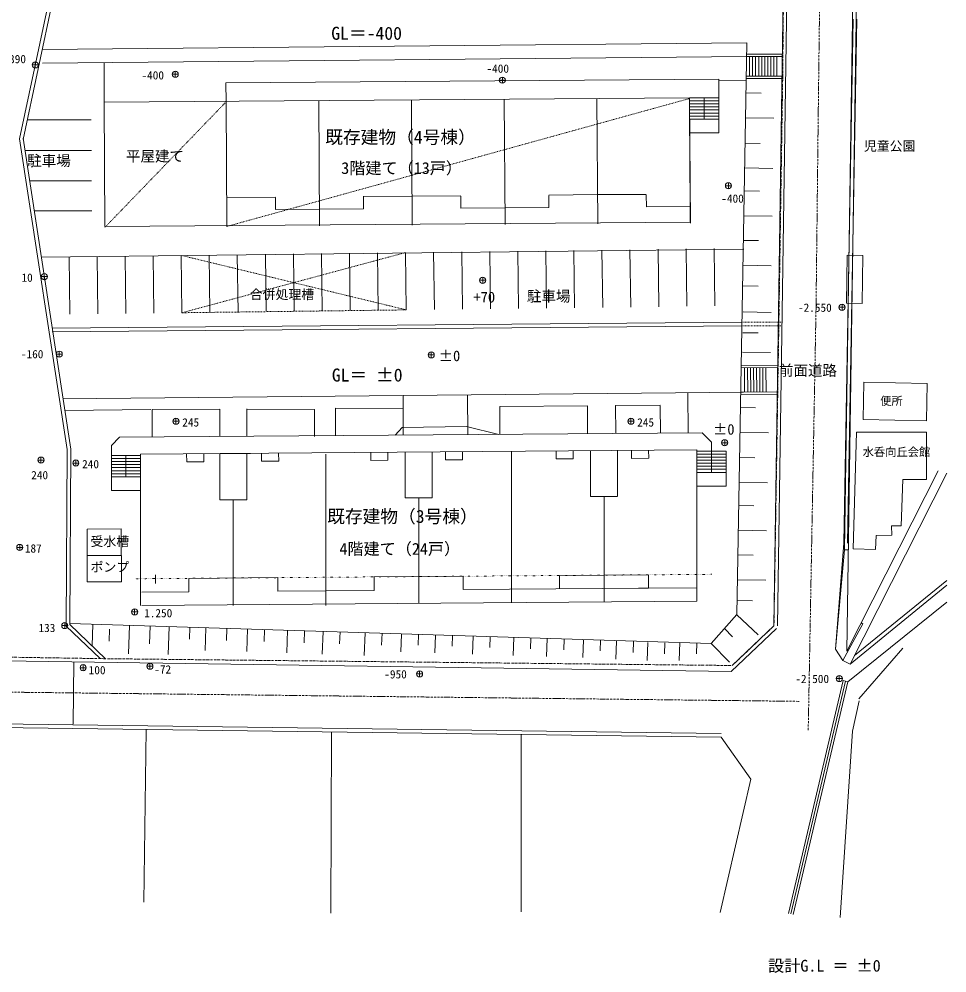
# Model space of a CAD drawing. Units: millimetres, scale not verified. Extents: x -102870 to 102870, y -65571 to 65674.
# Drawn here: x 18885 to 94964, y -65571 to 12588 of the extents above; entities that cross this region are included whole.
import ezdxf
from ezdxf.enums import TextEntityAlignment as Align

# ---------------------------------------------------------------- set-up
doc = ezdxf.new("R2010")
doc.units = ezdxf.units.MM
doc.header["$LTSCALE"] = 300
for name, pattern in [('USER1', [0.925, 0.6, -0.15, 0.025, -0.15]), ('USER16', [1.04164, 0.625, -0.20828, 0.06943, -0.13893]), ('USER2', [0.175, 0.025, -0.15]), ('USER3', [0.41656, 0.20828, -0.20828])]:
    doc.linetypes.add(name, pattern=pattern)
for name, color, linetype, lineweight in [('0-1______', 2, 'Continuous', 18), ('0-2____', 7, 'Continuous', 18), ('0-3_____', 5, 'USER16', 18), ('0-4_______', 2, 'Continuous', 18)]:
    doc.layers.add(name, color=color, linetype=linetype, lineweight=lineweight)
doc.styles.add('ＭＳ ゴシック', font='')
doc.styles.get('ＭＳ ゴシック').set_extended_font_data('MS Gothic')

msp = doc.modelspace()

# ---------------------------------------------------------------- linework, layer by layer
at = {"layer": '0-1______', "linetype": 'USER1'}
for p, q in [((84410, 4741.9), (84815.3, 37120)), ((84233, -10989.4), (84417.6, 5351.9)), ((83590.7, -45668.1), (84233, -10989.4)), ((-4250, -42305), (82843.4, -43318.2))]:
    msp.add_line(p, q, dxfattribs=at)
at = {"layer": '0-1______', "color": 3}
for p, q in [((18920, 2771.9), (22680, 20411.9)), ((19213.4, 2709.4), (22973.4, 20349.4)), ((81911.8, 19129.3), (81080.7, -37135.6)), ((81599.9, 18322.7), (80780.8, -37131.2)), ((87299.2, 18238.5), (86573.3, -30908.1)), ((87599.2, 18234.1), (86750.6, -39216.2)), ((86820, -30353.4), (87580, 12586.6)), ((20784.9, 10081.9), (78550, 10631.9)), ((77729.7, -36207.4), (78550, 10631.9)), ((20795.4, 8982), (78560.5, 9532)), ((76251.9, 7659.4), (35844.1, 7364.8)), ((73928.9, -4121.9), (73854.5, 6077.8)), ((73862.8, 4942), (73862.8, 6142)), ((73919, -2757.8), (73862.8, 4942)), ((22820, -22688.1), (18920, 2771.9)), ((23120.1, -22665.8), (19216.5, 2817.4)), ((73919, -2757.8), (73919, -4057.9)), ((73575.9, -6248.6), (73635.7, -10948.3)), ((75875.7, -6219.4), (75935.5, -10919)), ((20707.8, -6918.1), (78300, -6268.1)), ((22980, -6892.4), (23039.8, -11592)), ((25279.8, -6863.1), (25339.6, -11562.8)), ((27579.6, -6833.9), (27639.4, -11533.5)), ((29879.4, -6804.6), (29939.2, -11504.2)), ((32179.3, -6775.4), (32239.1, -11475)), ((34479.1, -6746.1), (34538.9, -11445.7)), ((36778.9, -6716.8), (36838.7, -11416.5)), ((39078.7, -6687.6), (39138.5, -11387.2)), ((41378.5, -6658.3), (41438.3, -11357.9)), ((43678.3, -6629.1), (43738.1, -11328.7)), ((45978.1, -6599.8), (46037.9, -11299.4)), ((48278, -6570.5), (48337.7, -11270.1)), ((50577.8, -6541.3), (50637.6, -11240.9)), ((52877.6, -6512), (52937.4, -11211.6)), ((55177.4, -6482.7), (55237.2, -11182.4)), ((57477.2, -6453.5), (57537, -11153.1)), ((59777, -6424.2), (59836.8, -11123.8)), ((62076.8, -6395), (62136.6, -11094.6)), ((64376.6, -6365.7), (64436.4, -11065.3)), ((66676.5, -6336.4), (66736.3, -11036.1)), ((68976.3, -6307.2), (69036.1, -11006.8)), ((71276.1, -6277.9), (71335.9, -10977.5)), ((21597.8, -12728.1), (78149.3, -12248.1)), ((21600.4, -13028), (78151.8, -12548)), ((22484.7, -18518.1), (81063.8, -17968.1)), ((23060.5, -37020.7), (23120.1, -22665.8)), ((22760, -37148.1), (22820, -22688.1)), ((86750.6, -39216.2), (94251.9, -24428.1)), ((87020, -40268.1), (94963.5, -24608.1)), ((86573.3, -30908.1), (85840, -39048.1)), ((86573.3, -30908.1), (86873.3, -30912.5)), ((94963.5, -33408.1), (87380, -39548.1)), ((94963.5, -35188.1), (86840, -41708.1)), ((75640, -38588.1), (77729.7, -36207.4)), ((22760, -37148.1), (25540, -39816.8)), ((23060.5, -37020.7), (25979.6, -39822.9)), ((75640, -38588.1), (23060.9, -36928.1)), ((91360, -38948.1), (87750, -43118.1)), ((81970.6, -60696.6), (86450.6, -41616.6)), ((82165.3, -60742.3), (86645.3, -41662.3)), ((82360, -60788.1), (86840, -41708.1)), ((76444, -45948.1), (431.3, -44926.3)), ((76440, -46248.1), (560, -45228.1))]:
    msp.add_line(p, q, dxfattribs=at)
at = {"layer": '0-1______'}
for p, q in [((78530.4, 9713.5), (81516.3, 9713.5)), ((78530.4, 9513.5), (81516.3, 9513.5)), ((78780, 7913.5), (78780, 9513.5)), ((79030, 7913.5), (79030, 9513.5)), ((79280, 7913.5), (79280, 9513.5)), ((79530, 7913.5), (79530, 9513.5)), ((79780, 7913.5), (79780, 9513.5)), ((80030, 7913.5), (80030, 9513.5)), ((80280, 7913.5), (80280, 9513.5)), ((80530, 7913.5), (80530, 9513.5)), ((80780, 7913.5), (80780, 9513.5)), ((81030, 7913.5), (81030, 9513.5)), ((25855.3, 5691.9), (25855.3, 9030.2)), ((78530.4, 7913.5), (81516.3, 7913.5)), ((35855.5, 5800.7), (35844.1, 7364.8)), ((76251.9, 3261.9), (76251.9, 7659.4)), ((76251.9, 7559.4), (78527.8, 7576)), ((78530.4, 7713.5), (81516.3, 7713.5)), ((78478.2, 6531.9), (79731.4, 6510)), ((73851.9, 6141.9), (76251.9, 6141.9)), ((73851.9, 5891.9), (76251.9, 5891.9)), ((73851.9, 5641.9), (76251.9, 5641.9)), ((75051.9, 4391.9), (75051.9, 6141.9)), ((73851.9, 5391.9), (76251.9, 5391.9)), ((73851.9, 5141.9), (76251.9, 5141.9)), ((73851.9, 4891.9), (76251.9, 4891.9)), ((19559.3, 4331.9), (24794.9, 4331.9)), ((73851.9, 4641.9), (76251.9, 4641.9)), ((73851.9, 4391.9), (76251.9, 4391.9)), ((78478.2, 4496.8), (80771.4, 4456.6)), ((76251.9, 3261.9), (73851.9, 3261.9)), ((78406.3, 2425.8), (79659.5, 2403.8)), ((19367.5, 1831.9), (24813.1, 1831.9)), ((78406.3, 390.6), (80699.5, 350.5)), ((19750.4, -668.1), (24831.3, -668.1)), ((78337.6, -1494.2), (79590.8, -1516.2)), ((35920, -3035), (35912.7, -2035)), ((73919.2, -2787), (73911.9, -1787)), ((20125.7, -3118.1), (24849.2, -3118.1)), ((78337.6, -3529.4), (80630.8, -3569.5)), ((78266.7, -5544.2), (79519.9, -5566.2)), ((78266.7, -7579.4), (80559.9, -7619.5)), ((78224.8, -9283.2), (79478, -9305.2)), ((78266.7, -11407.8), (80559.9, -11448)), ((78224.8, -13111.7), (79478, -13133.6)), ((78209.1, -14698), (80502.3, -14738.1)), ((78083.7, -15995.9), (81074.2, -15967.9)), ((78087.2, -15795.9), (81072.4, -15767.9)), ((78378.8, -17993.3), (78360, -15993.4)), ((78628.8, -17990.9), (78610, -15991)), ((78878.8, -17988.6), (78860, -15988.7)), ((79128.7, -17986.2), (79110, -15986.3)), ((79378.7, -17983.9), (79360, -15984)), ((79628.7, -17981.5), (79609.9, -15981.6)), ((79878.7, -17979.2), (79859.9, -15979.3)), ((80128.7, -17976.8), (80109.9, -15976.9)), ((78048.6, -17996.4), (81093, -17967.8)), ((50391.4, -21502.5), (50391.4, -18257)), ((55679, -21461.9), (55641.1, -18207.7)), ((73740, -21322.3), (73709.2, -18037.1)), ((78050.5, -18196.4), (81094.9, -18167.8)), ((22631.6, -19476.8), (29698.9, -19414.1)), ((29801.4, -19414.1), (35351.4, -19364.8)), ((29801.4, -19414.1), (29801.4, -21609.6)), ((35351.4, -19364.8), (35351.4, -21609.6)), ((37551.4, -19347.1), (37551.4, -21609.6)), ((43101.4, -19414.1), (37551.4, -19364.8)), ((43101.4, -19414.1), (43101.4, -21609.6)), ((44841.4, -19282.7), (44841.4, -21545.1)), ((50391.4, -19349.6), (44841.4, -19300.3)), ((58291.2, -19161.2), (65481.4, -19097.4)), ((58311.4, -21441.6), (58291.2, -19161.2)), ((65481.4, -19097.4), (65481.4, -21386.6)), ((67801.2, -19076.8), (71461.2, -19044.3)), ((67801.2, -19076.8), (67818.8, -21368.6)), ((71461.4, -19068.1), (71478.9, -21340.5)), ((78026.8, -19241.9), (79280, -19263.9)), ((31750, -20118.1), (31750, -20618.1)), ((69050, -20118.1), (69050, -20618.1)), ((31500, -20368.1), (32000, -20368.1)), ((50290, -20869.3), (49710, -21507)), ((68800, -20368.1), (69300, -20368.1)), ((27118.1, -21681.3), (74901.3, -21314.2)), ((75651.4, -22077.6), (74901.4, -21327.6)), ((76740, -21878.1), (76740, -22378.1)), ((78026.8, -21277.1), (80320, -21317.2)), ((75651.4, -22077.6), (75651.4, -24554.4)), ((76490, -22128.1), (76990, -22128.1)), ((28851.4, -23168.1), (26451.4, -23168.1)), ((28851.4, -23168.1), (26451.4, -23168.1)), ((28851.4, -23418.1), (26451.4, -23418.1)), ((28851.4, -23418.1), (26451.4, -23418.1)), ((27651.4, -23168.1), (27651.4, -24918.1)), ((27651.4, -23168.1), (27651.4, -24918.1)), ((28851.4, -23068.1), (74451.4, -22717.7)), ((28851.4, -23068.1), (28851.4, -35467.7)), ((32631.9, -23689), (32626.9, -23039)), ((34031.9, -23678.3), (34026.9, -23028.3)), ((35351.4, -23068.1), (35351.4, -26818.2)), ((35361.4, -23018), (37861.4, -22998.8)), ((37551.4, -23068.1), (37551.4, -26801.3)), ((38772.3, -23641.8), (38767.3, -22991.9)), ((40172.2, -23631.1), (40167.3, -22981.1)), ((44051.4, -23068.1), (44051.4, -35467.7)), ((47726.4, -23573), (47721.4, -22923.1)), ((49126.4, -23562.3), (49121.4, -22912.3)), ((50551.4, -22901.3), (50551.4, -26651.5)), ((52751.4, -22901.3), (52751.4, -26634.6)), ((53856.4, -23525.9), (53851.4, -22876)), ((55256.4, -23515.2), (55251.4, -22865.2)), ((59251.4, -22834.5), (59251.4, -34134.8)), ((62923.9, -23456.3), (62918.9, -22806.3)), ((62923.9, -23456.3), (64323.9, -23445.5)), ((64323.9, -23445.5), (64318.9, -22795.5)), ((65749.2, -22784.5), (65749.2, -26534.7)), ((67949.2, -22784.5), (67949.2, -26517.8)), ((69111.4, -23408.7), (69106.4, -22758.7)), ((69111.4, -23408.7), (70511.4, -23398)), ((70511.4, -23398), (70506.4, -22748)), ((74451.4, -22717.7), (74451.4, -35118)), ((74451.4, -22804.4), (76851.4, -22804.4)), ((74451.4, -23054.4), (76851.4, -23054.4)), ((74451.4, -23304.4), (76851.4, -23304.4)), ((76851.4, -25684.4), (76851.4, -22804.4)), ((77954.9, -23348.1), (79208.1, -23370)), ((28851.4, -23668.1), (26451.4, -23668.1)), ((28851.4, -23668.1), (26451.4, -23668.1)), ((28851.4, -23918.1), (26451.4, -23918.1)), ((28851.4, -23918.1), (26451.4, -23918.1)), ((28851.4, -24168.1), (26451.4, -24168.1)), ((28851.4, -24168.1), (26451.4, -24168.1)), ((32631.9, -23689), (34031.9, -23678.3)), ((38772.3, -23641.8), (40172.2, -23631.1)), ((47726.4, -23573), (49126.4, -23562.3)), ((53856.4, -23525.9), (55256.4, -23515.2)), ((74451.4, -23554.4), (76851.4, -23554.4)), ((74451.4, -23804.4), (76851.4, -23804.4)), ((74451.4, -24054.4), (76851.4, -24054.4)), ((28851.4, -24418.1), (26451.4, -24418.1)), ((28851.4, -24418.1), (26451.4, -24418.1)), ((28851.4, -24668.1), (26451.4, -24668.1)), ((28851.4, -24668.1), (26451.4, -24668.1)), ((28851.4, -24918.1), (26451.4, -24918.1)), ((28851.4, -24918.1), (26451.4, -24918.1)), ((74451.4, -24304.4), (76851.4, -24304.4)), ((74451.4, -24554.4), (76851.4, -24554.4)), ((76851.4, -25684.4), (74451.4, -25684.4)), ((77954.9, -25383.2), (80248.1, -25423.4)), ((26451.4, -26048.1), (28851.4, -26048.1)), ((26451.4, -26048.1), (28851.4, -26048.1)), ((65749.2, -26534.7), (67949.2, -26534.7)), ((66851.4, -26528.1), (66851.4, -34076.4)), ((35351.4, -26818.2), (37551.4, -26801.3)), ((35351.4, -26818.2), (37551.4, -26801.3)), ((36451.4, -26809.8), (36451.4, -35467.7)), ((50551.4, -26651.5), (52751.4, -26651.5)), ((51651.4, -26651.5), (51651.4, -35293.2)), ((77886.3, -27268.1), (79139.4, -27290)), ((77886.3, -29303.2), (80179.4, -29343.4)), ((24470, -31368.1), (27270.1, -31368.1)), ((77815.3, -31318.1), (79068.5, -31340)), ((30061.4, -32948.1), (30061.4, -33648.1)), ((32801.4, -33238), (40101.2, -33181.9)), ((32801.4, -33238), (32801.4, -34338)), ((36451.4, -33210), (36451.4, -34310)), ((36451.4, -33210), (36451.4, -34310)), ((40101.4, -33210), (40101.4, -34281.9)), ((48001.4, -33121.2), (55301.4, -33065.1)), ((48001.4, -33121.2), (48001.4, -34221.2)), ((51651.4, -33172.1), (51651.4, -34244)), ((51651.4, -33172.1), (51651.4, -34244)), ((55301.4, -33065.1), (55301.4, -34165.2)), ((63201.4, -33004.4), (70501.4, -32948.3)), ((63201.4, -33004.4), (63201.4, -34104.4)), ((66851.4, -33065.1), (66851.4, -34165.2)), ((66851.4, -33065.1), (66851.4, -34076.4)), ((70501.4, -32948.3), (70501.4, -34048.4)), ((77815.3, -33353.2), (80108.5, -33393.4)), ((28938.2, -34367.7), (32801.4, -34338)), ((40101.4, -34281.9), (48001.4, -34221.2)), ((55301.4, -34165.2), (70501.4, -34048.4)), ((59251.4, -34134.8), (59251.4, -35234.8)), ((66851.4, -34076.4), (66859.9, -35176.4)), ((69663.9, -34054.8), (74451.4, -34018)), ((28946.7, -35467.7), (74451.4, -35118)), ((77773.4, -35057.1), (79026.6, -35079)), ((77748.4, -36241.2), (79474.7, -37868.5)), ((24873.9, -38761.5), (24929.3, -37006.9)), ((26276.5, -38388.1), (26307.8, -37397.7)), ((27856.2, -39418.1), (27929.3, -37101.6)), ((29593.2, -38618.1), (29640, -37135.8)), ((31117.8, -39468.1), (31189.3, -37204.5)), ((32868.7, -38229.1), (32900, -37238.7)), ((34150.7, -39156.2), (34209.3, -37299.9)), ((35888.7, -38324.4), (35920, -37334)), ((37567.9, -39244.2), (37626.5, -37387.9)), ((37567.9, -39244.2), (37626.5, -37387.9)), ((38988.7, -38422.3), (39020, -37431.9)), ((38988.7, -38422.3), (39020, -37431.9)), ((40847.9, -39347.8), (40906.5, -37491.5)), ((76726.3, -37350.5), (77395, -38028.1)), ((77271.5, -40879.9), (80987.4, -37348.7)), ((77360.8, -40381.2), (80780.8, -37131.2)), ((42268.7, -38525.9), (42300, -37535.5)), ((43747.9, -39439.3), (43806.5, -37583)), ((45168.7, -38617.4), (45200, -37627)), ((47191.2, -39548.1), (47249.8, -37691.7)), ((48612, -38726.1), (48643.3, -37735.7)), ((50199.9, -39272), (50246.1, -37810.8)), ((51612, -38726.1), (51640, -37839.8)), ((52979.9, -39350.3), (53026.1, -37889.1)), ((54392, -38804.4), (54420, -37918.1)), ((56059.9, -39447.6), (56106.1, -37986.3)), ((57472, -38901.7), (57500, -38015.3)), ((59399.9, -39553), (59446.1, -38091.7)), ((60812, -39007.1), (60840, -38120.8)), ((62139.9, -39639.5), (62186.1, -38178.2)), ((63552, -39093.6), (63580, -38207.3)), ((65109.9, -39733.3), (65156.1, -38272)), ((66522, -39187.4), (66550, -38301.1)), ((67813.9, -39857.1), (67860.1, -38395.8)), ((69226, -39311.2), (69254, -38424.9)), ((70386.9, -39968.7), (70433.1, -38507.4)), ((71799, -39422.8), (71827, -38536.5)), ((73006.9, -39968.7), (73053.1, -38507.4)), ((74419, -39422.8), (74447, -38536.5)), ((75640, -38588.1), (77140, -40108.1)), ((77271.5, -40879.9), (17610, -39990.2)), ((23380, -40076.2), (23320.7, -45175.9)), ((86450.6, -41616.6), (86840, -41708.1)), ((29300, -45614.4), (29109.7, -59768.1)), ((44500, -45818.7), (44450, -60668.1)), ((60050, -46027.7), (60050, -60568.1))]:
    msp.add_line(p, q, dxfattribs=at)
at = {"layer": '0-1______', "color": 1}
for p, q in [((73862.8, 6142), (25855.3, 5791.9)), ((25929.7, -4407.8), (25855.3, 5791.9)), ((35929.9, -4399), (35855.5, 5800.7)), ((43529.7, -4343.6), (43455.3, 5856.1)), ((51129.5, -4288.2), (51055.1, 5911.5)), ((58729.3, -4232.8), (58654.9, 5967)), ((66329.1, -4177.3), (66254.7, 6022.4)), ((39912.7, -2007.4), (35912.6, -2020.5)), ((39919.9, -3005.8), (39912.8, -2035)), ((47112.3, -1954.9), (51112.2, -1909.6)), ((47119.7, -2953.3), (47112.6, -1982.5)), ((55112.3, -1896.6), (51112.2, -1909.6)), ((55119.5, -2894.9), (55112.4, -1924.1)), ((62311.9, -1844.1), (66311.8, -1798.8)), ((62319.3, -2842.4), (62312.2, -1871.6)), ((70311.9, -1785.7), (66311.8, -1798.8)), ((70319.1, -2784.1), (70312, -1813.3)), ((39919.9, -3005.8), (43519.8, -2979.5)), ((47119.7, -2953.3), (43519.8, -2979.5)), ((55119.5, -2894.9), (58719.4, -2868.7)), ((62319.3, -2842.4), (58719.4, -2868.7)), ((70319.1, -2784.1), (73919, -2757.8)), ((25929.7, -4407.8), (73928.4, -4057.8))]:
    msp.add_line(p, q, dxfattribs=at)
at = {"layer": '0-1______', "linetype": 'USER3'}
for p, q in [((25930.2, -4472), (35855.5, 5800.7)), ((35929.9, -4399), (73854.5, 6077.8)), ((50637.6, -11240.9), (32179.3, -6775.4)), ((32239.1, -11475), (50577.8, -6541.3)), ((32239.1, -11475), (50637.6, -11240.9))]:
    msp.add_line(p, q, dxfattribs=at)
at = {"layer": '0-1______', "color": 3, "linetype": 'USER3'}
for p, q in [((78149.3, -12248.1), (81448.3, -12248.1)), ((78149.3, -12548.1), (81448.3, -12548.1))]:
    msp.add_line(p, q, dxfattribs=at)
at = {"layer": '0-1______', "linetype": 'USER2'}
msp.add_line((28421.4, -33271.7), (75721.4, -32908.2), dxfattribs=at)
at = {"layer": '0-1______', "color": 3}
for points in [[(87020, -40268.1), (86420, -39968.1), (85840, -39048.1), (86520, -30348.1), (87280, 12591.9)], [(85840, -39048.1), (86420, -39968.1), (87020, -40268.1), (94963.5, -33808.1)], [(86420, -39968.1), (88080, -36958.1), (87933.7, -36883.9)], [(76440, -46248.1), (78880, -49688.1), (76380, -60628.1)]]:
    msp.add_lwpolyline(points, dxfattribs=at)
for points in [[(86780, -6768.1), (88080, -6788), (88020, -10708), (86720, -10688.1)], [(88150, -17168.1), (93350, -17268.1), (93291.1, -20331.3), (88091.1, -20231.3)], [(87560, -21248.1), (93300, -21248.1), (93300, -25128.1), (91360, -25128.1), (91200, -28928.1), (90420, -28928.1), (90440, -29708.1), (89160, -29728.1), (89120, -30888.1), (87280, -30828.1)]]:
    msp.add_lwpolyline(points, close=True, dxfattribs=at)
at = {"layer": '0-1______'}
for points in [[(50289.7, -20869.7), (55570, -20808.1), (58210, -21441.6)], [(26451.4, -26048.1), (26451.4, -22348.1), (27118.1, -21681.3)], [(26451.4, -26048.1), (26451.4, -22348.1), (27118.1, -21681.3)], [(87770, -43288.1), (87220, -45758.1), (86210, -61038.1)]]:
    msp.add_lwpolyline(points, dxfattribs=at)
msp.add_lwpolyline([(24460, -29208.1), (27260, -29195.1), (27280, -33515.1), (24480, -33528.1)], close=True, dxfattribs=at)
for centre in [(31750, -20368.1), (69050, -20368.1), (76740, -22128.1)]:
    msp.add_circle(centre, 250, dxfattribs=at)
at = {"layer": '0-3_____'}
msp.add_lwpolyline([(-81839.2, -36181.2), (-79519.2, -37961.2), (-46829.2, -38621.2), (-36839.2, -38821.2), (-27559.2, -39001.2), (15710.8, -39661.2), (25820.8, -39821.2), (77360.8, -40381.2), (80780.8, -37131.2), (81180.8, -12581.2), (81500.8, 7878.8), (81600.8, 18418.8), (81580.8, 25398.8), (80490.8, 25498.8), (76440.8, 25898.8), (65150.8, 26868.8), (46450.8, 28368.8), (19250.8, 30868.8), (1650.8, 32118.8), (-25799.2, 34568.8), (-45149.2, 36218.8), (-59349.2, 24268.8), (-78559.2, 24198.8)], close=True, dxfattribs=at)
at = {"layer": '0-4_______'}
for p, q in [((19961.7, 8831.9), (20461.7, 8831.9)), ((20211.7, 9081.9), (20211.7, 8581.9)), ((31440, 8071.9), (31940, 8071.9)), ((31690, 8321.9), (31690, 7821.9)), ((58510, 7831.9), (58510, 7331.9)), ((58260, 7581.9), (58760, 7581.9)), ((76800, -1068.1), (77300, -1068.1)), ((77050, -818.1), (77050, -1318.1)), ((20702.9, -8518.1), (21202.9, -8518.1)), ((20952.9, -8268.1), (20952.9, -8768.1)), ((56900, -8568.1), (56900, -9068.1)), ((56650, -8818.1), (57150, -8818.1)), ((86360, -10778.1), (86360, -11278.1)), ((86110, -11028.1), (86610, -11028.1)), ((22175.6, -14618.1), (22175.6, -15118.1)), ((52680, -14678.1), (52680, -15178.1)), ((21925.6, -14868.1), (22425.6, -14868.1)), ((52430, -14928.1), (52930, -14928.1)), ((20680, -23298.1), (20680, -23798.1)), ((20430, -23548.1), (20930, -23548.1)), ((23290, -23788.1), (23790, -23788.1)), ((23540, -23538.1), (23540, -24038.1)), ((18940, -30458.1), (18940, -30958.1)), ((18690, -30708.1), (19190, -30708.1)), ((28360, -35738.1), (28360, -36238.1)), ((28110, -35988.1), (28610, -35988.1)), ((22380, -37108.1), (22880, -37108.1)), ((22630, -36858.1), (22630, -37358.1)), ((23890, -40558.1), (24390, -40558.1)), ((24140, -40308.1), (24140, -40808.1)), ((29363.7, -40438.1), (29863.7, -40438.1)), ((29613.7, -40188.1), (29613.7, -40688.1)), ((51470, -41068.1), (51970, -41068.1)), ((51720, -40818.1), (51720, -41318.1)), ((86140, -41198.1), (86140, -41698.1)), ((85890, -41448.1), (86390, -41448.1))]:
    msp.add_line(p, q, dxfattribs=at)
for centre in [(20211.7, 8831.9), (31690, 8071.9), (58510, 7581.9), (77050, -1068.1), (20952.9, -8518.1), (56900, -8818.1), (86360, -11028.1), (22175.6, -14868.1), (52680, -14928.1), (20680, -23548.1), (23540, -23788.1), (18940, -30708.1), (28360, -35988.1), (22630, -37108.1), (24140, -40558.1), (29613.7, -40438.1), (51720, -41068.1), (86140, -41448.1)]:
    msp.add_circle(centre, 250, dxfattribs=at)

# ---------------------------------------------------------------- texts
at = {"layer": '0-1______', "color": 7, "style": 'ＭＳ ゴシック'}
for s, height, p in [('既存建物（4号棟）', 1065, (43988.7, 2058.7)), ('児童公園', 774.9, (88155.6, 1567.5)), ('平屋建て', 871.8, (27650, 659.4)), ('駐車場', 871.8, (19554.2, 285.1)), ('3階建て（13戸）', 968.6, (45300, -395.3)), ('合併処理槽', 774.9, (37800, -10589.7)), ('駐車場', 871.8, (60527.8, -10817.3)), ('前面道路', 871.8, (81192, -16899.2)), ('便所', 678, (89485.8, -19243.6)), ('245', 678, (32266.7, -21001.9)), ('245', 678, (69566.7, -21001.9)), ('±0', 871.8, (75770.7, -21725.6)), ('水呑向丘会館', 678, (88050, -23429.3)), ('既存建物（3号棟）', 1065, (44150, -29014.3)), ('受水槽', 774.9, (24742.7, -30832.5)), ('4階建て（24戸）', 968.6, (45150, -31595.3)), ('ポンプ', 774.9, (24742.7, -32926.9)), ('設計G.L ＝ ±0', 968.6, (80300, -65755.6))]:
    msp.add_text(s, height=height, dxfattribs=at).set_placement(p, align=Align.BOTTOM_LEFT)
at = {"layer": '0-2____', "style": 'ＭＳ ゴシック'}
for s, p in [('GL＝-400', (44480.6, 10571.3)), ('GL＝ ±0', (44530.6, -17430.9))]:
    msp.add_text(s, height=1065, dxfattribs=at).set_placement(p, align=Align.BOTTOM_LEFT)
at = {"layer": '0-4_______', "color": 7, "style": 'ＭＳ ゴシック'}
for s, height, p in [('-390', 678, (17607.1, 8768.1)), ('-400', 678, (57212.4, 7988.1)), ('-400', 678, (28922.4, 7438.1)), ('-400', 678, (76462.4, -2661.9)), ('10', 678, (19083.9, -9141.9)), ('+70', 871.8, (56140.4, -10893.1)), ('-2.550', 678, (82752.4, -11601.9)), ('-160', 678, (19036, -15406.9)), ('±0', 871.8, (53280.4, -15703.1)), ('240', 678, (24056.7, -24421.9)), ('240', 678, (19882.4, -25321.9)), ('187', 678, (19360.3, -31329.3)), ('1.250', 678, (29140.3, -36629.3)), ('133', 678, (20476.7, -37841.9)), ('100', 678, (24591.2, -41301.9)), ('-72', 678, (29971.2, -41241.9)), ('-950', 678, (48831.2, -41641.9)), ('-2.500', 678, (82532.4, -42021.9))]:
    msp.add_text(s, height=height, dxfattribs=at).set_placement(p, align=Align.BOTTOM_LEFT)

doc.saveas('drawing.dxf')
